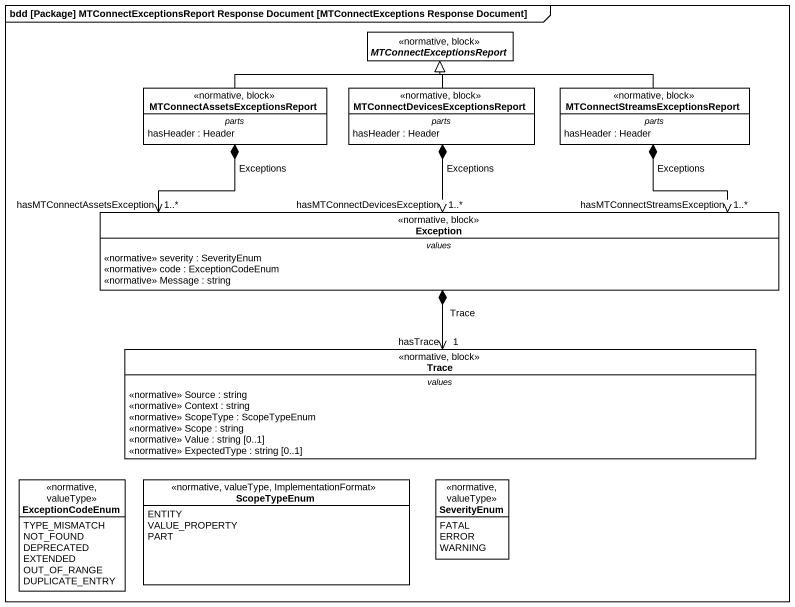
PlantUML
@startuml
mainframe bdd [Package] MTConnectExceptionsReport Response Document [MTConnectExceptions Response Document]
hide circle
hide empty members
abstract class MTConnectExceptionsReport <<normative, block>>
class "MTConnectAssetsExceptionsReport" as MTConnectAssetsExceptionsRep <<normative, block>> {
  -- parts --
  hasHeader : Header
}
class "MTConnectDevicesExceptionsReport" as MTConnectDevicesExceptionsRe <<normative, block>> {
  -- parts --
  hasHeader : Header
}
class "MTConnectStreamsExceptionsReport" as MTConnectStreamsExceptionsRe <<normative, block>> {
  -- parts --
  hasHeader : Header
}
class "Exception" as Exception_ <<normative, block>> {
  -- values --
  <<normative>> severity : SeverityEnum
  <<normative>> code : ExceptionCodeEnum
  <<normative>> Message : string
}
class Trace <<normative, block>> {
  -- values --
  <<normative>> Source : string
  <<normative>> Context : string
  <<normative>> ScopeType : ScopeTypeEnum
  <<normative>> Scope : string
  <<normative>> Value : string [0..1]
  <<normative>> ExpectedType : string [0..1]
}
enum ExceptionCodeEnum <<normative, valueType>> {
  TYPE_MISMATCH
  NOT_FOUND
  DEPRECATED
  EXTENDED
  OUT_OF_RANGE
  DUPLICATE_ENTRY
}
enum ScopeTypeEnum <<normative, valueType, ImplementationFormat>> {
  ENTITY
  VALUE_PROPERTY
  PART
}
enum SeverityEnum <<normative, valueType>> {
  FATAL
  ERROR
  WARNING
}
MTConnectAssetsExceptionsRep -right-|> MTConnectExceptionsReport
MTConnectAssetsExceptionsRep *--> "hasMTConnectAssetsException\n1..*" Exception_ : Exceptions
MTConnectDevicesExceptionsRe -up-|> MTConnectExceptionsReport
MTConnectDevicesExceptionsRe *--> "hasMTConnectDevicesException\n1..*" Exception_ : Exceptions
MTConnectStreamsExceptionsRe -left-|> MTConnectExceptionsReport
MTConnectStreamsExceptionsRe *--> "hasMTConnectStreamsException\n1..*" Exception_ : Exceptions
Exception_ *--> "hasTrace\n1" Trace : Trace
@enduml
